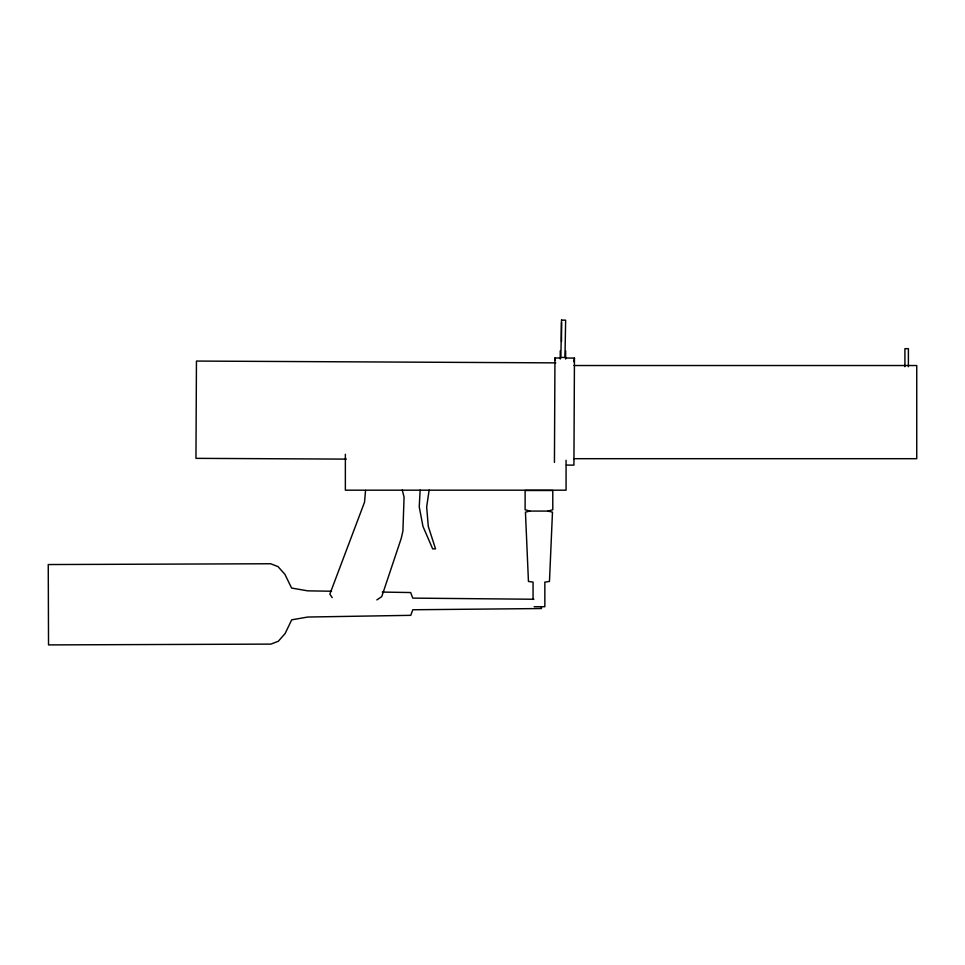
<?xml version="1.0" encoding="UTF-8"?>
<svg xmlns="http://www.w3.org/2000/svg" width="965" height="965" viewBox="0 0 965 965"><rect width="100%" height="100%" fill="white"/><g stroke="black" fill="none" stroke-linecap="round" stroke-linejoin="round"><path stroke-width="1.45" d="M554.441 462.404L554.959 357.979L560.967 358.003M565.466 358.027L574.452 358.075L573.922 465.13L566.419 465.082M420.149 490.087L419.244 506.902L422.959 526.383L432.658 548.868L435.541 548.868L428.279 526.383L426.663 506.902L429.135 490.087M573.777 361.73L574.452 358.075M376.869 599.904L381.766 596.587L401.223 538.422L402.9 531.088L404.07 497.108L402.26 490.051M548.084 511.076L552.788 509.749L552.788 490.51L525.117 490.51L525.117 509.749L529.833 511.076L548.084 511.076L552.475 512.162L549.471 581.437L544.851 582.136L544.851 606.708L534.188 606.708M529.833 511.076L525.442 512.162L528.446 581.437L533.066 582.136L533.066 599.482M574.006 365.53L916.75 365.53L916.75 458.689L574.006 458.689M555.828 362.864L196.45 361.067L195.955 458.351L346.326 459.111M533.886 599.253L412.767 598.119L410.668 592.546L382.309 592.076M331.574 591.231L307.69 590.845L291.599 588.047L284.916 574.344L278.041 566.624L270.634 563.753L48.25 564.549L48.527 644.909L270.924 644.113L278.306 641.255L285.121 633.535L291.707 619.832L307.787 617.033L410.752 615.332L412.803 609.759L541.401 608.541L541.389 606.647M332.225 597.649L329.849 594.126L364.529 502.186L365.542 490.449M554.959 357.979L555.394 360.415M908.391 366.688L908.391 348.667L904.917 348.667L904.917 366.688M566.069 460.269L566.069 490.184L345.361 490.184L345.361 454.286M565.635 350.802L565.635 359.052M561.521 322.563L561.521 341.465M560.243 350.802L560.243 359.052M561.534 320.091L560.87 357.388L564.971 357.46L565.635 320.175L561.534 320.091"/></g></svg>
